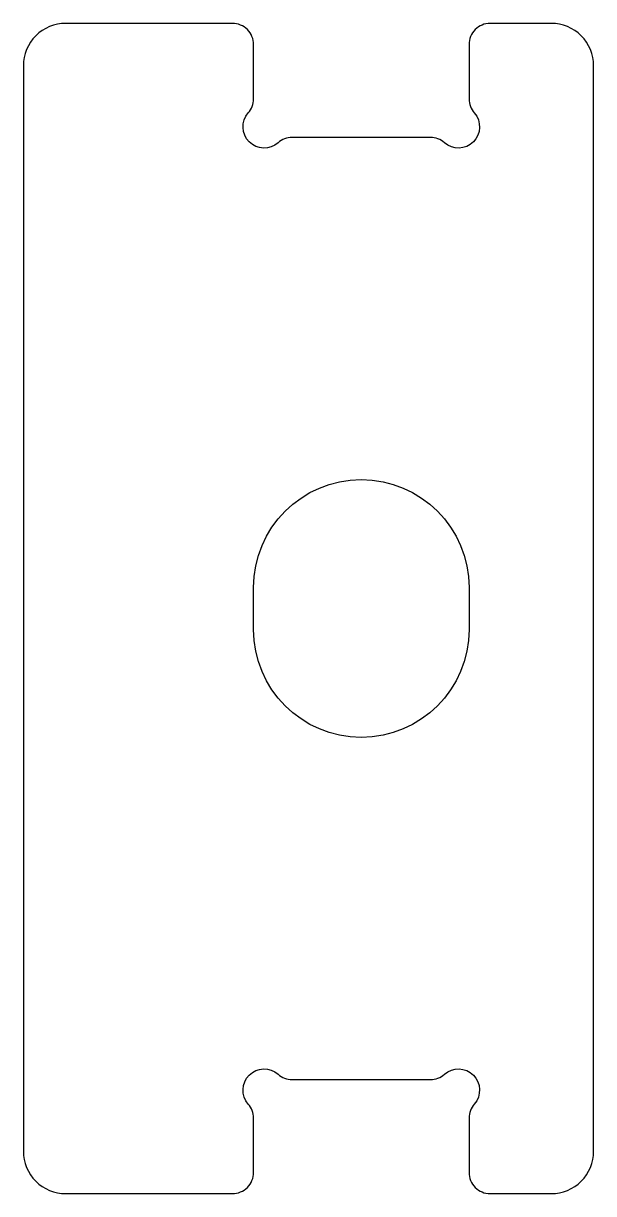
# Model space of a CAD drawing. Header units: millimetres. Extents: x -643.5 to -630, y -14.5 to 13.2.
import ezdxf

# ---------------------------------------------------------------- set-up
doc = ezdxf.new("R2010")
doc.units = ezdxf.units.MM
doc.layers.get('0').update_dxf_attribs({"linetype": 'CONTINUOUS'})

msp = doc.modelspace()

# ---------------------------------------------------------------- linework, layer by layer
for points in [[(-632.45, 13.2, 0.414214), (-632.95, 12.7), (-632.95, 11.411, 0.182676), (-632.825, 11.081, -0.939221), (-633.531, 10.375, 0.182676), (-633.861, 10.5), (-637.139, 10.5, 0.182676), (-637.469, 10.375, -0.939221), (-638.175, 11.081, 0.182676), (-638.05, 11.411), (-638.05, 12.7, 0.414214), (-638.55, 13.2), (-642.5, 13.2, 0.414214), (-643.5, 12.2), (-643.5, -13.5, 0.414214), (-642.5, -14.5), (-638.55, -14.5, 0.414214), (-638.05, -14), (-638.05, -12.711, 0.182676), (-638.175, -12.381, -0.939221), (-637.469, -11.675, 0.182676), (-637.139, -11.8), (-633.861, -11.8, 0.182676), (-633.531, -11.675, -0.939221), (-632.825, -12.381, 0.182676), (-632.95, -12.711), (-632.95, -14, 0.414214), (-632.45, -14.5), (-631, -14.5, 0.414214), (-630, -13.5), (-630, 12.2, 0.414214), (-631, 13.2)], [(-632.95, -0.15), (-632.95, -1.15, -1), (-638.05, -1.15), (-638.05, -0.15, -1)]]:
    msp.add_lwpolyline(points, format="xyb", close=True)

doc.saveas('drawing.dxf')
